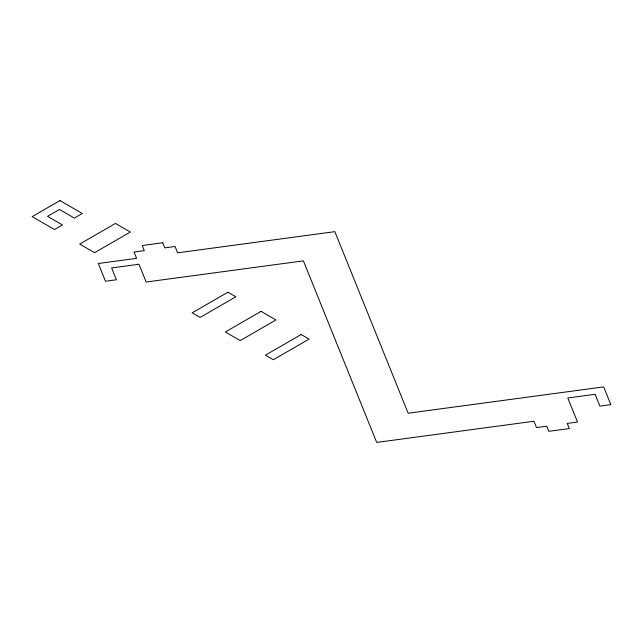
<?xml version="1.0" encoding="UTF-8"?>
<svg xmlns="http://www.w3.org/2000/svg" width="643" height="643" viewBox="0 0 643 643"><rect width="100%" height="100%" fill="white"/><g stroke="black" fill="none" stroke-linecap="round" stroke-linejoin="round"><path stroke-width="0.96" d="M59.944 200.584L32.15 216.635L54.486 229.527L62.427 224.946L47.534 216.345L59.453 209.465L74.339 218.065L82.28 213.484L59.944 200.584M115.443 223.451L79.7 244.083L94.593 252.683L130.328 232.051L115.443 223.451M227.895 292.219L192.161 312.852L200.102 317.441L235.836 296.801L227.895 292.219M261.058 311.365L225.315 331.997L240.209 340.589L275.943 319.957L261.058 311.365M301.165 334.521L265.422 355.153L273.363 359.734L309.106 339.102L301.165 334.521M162.727 242.749L142.216 245.513L144.289 250.641L134.033 252.024L136.581 258.341L98.299 263.493L105.476 281.256L116.415 279.777L111.633 267.938L138.976 264.257L146.146 282.02L303.383 260.857L376.702 442.416L533.939 421.253L536.487 427.563L546.743 426.188L548.817 431.316L569.328 428.56L567.255 423.424L577.51 422.049L567.785 397.969L595.129 394.288L599.911 406.127L610.85 404.656L603.681 386.893L408.16 413.216L334.842 231.649L177.605 252.82L175.049 246.502L164.801 247.885L162.727 242.749"/></g></svg>
